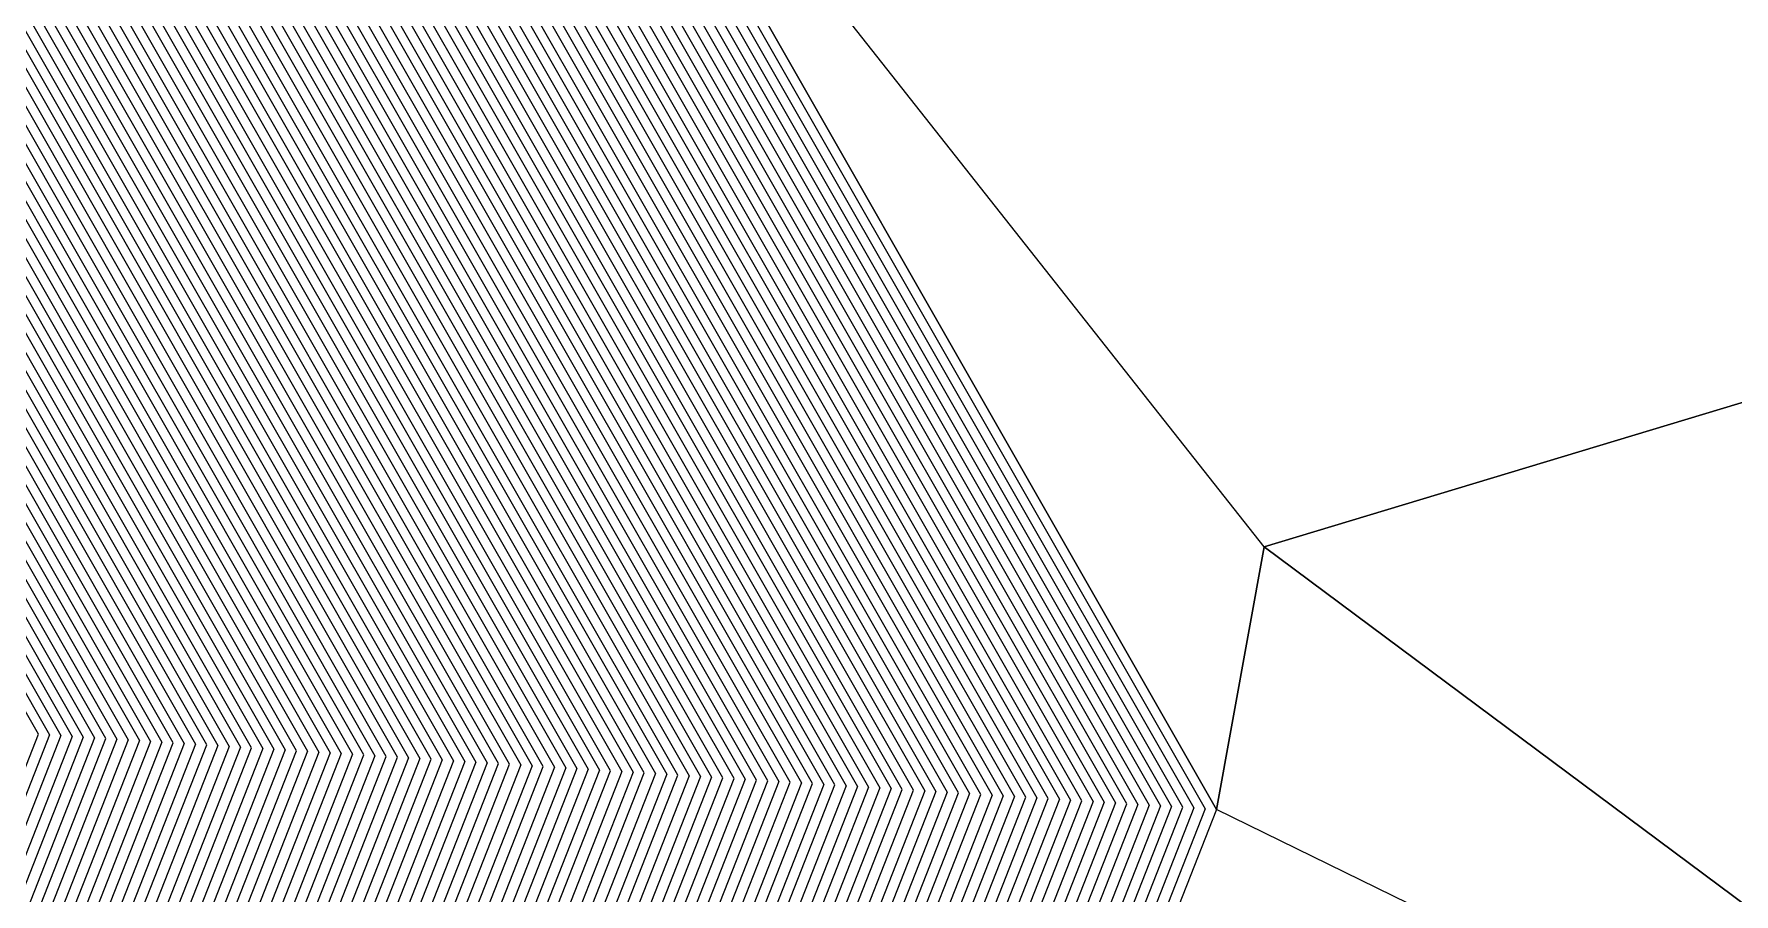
# Model space of a CAD drawing. Extents: x 7084 to 11035, y 13750 to 16729.
# Drawn here: x 8791.9 to 8955.5, y 14955.1 to 15037.9 of the extents above; entities that cross this region are included whole.
import ezdxf

# ---------------------------------------------------------------- set-up
doc = ezdxf.new("R2010")
doc.units = 0
doc.layers.add('Default', color=7, linetype='Continuous')

msp = doc.modelspace()

# ---------------------------------------------------------------- linework, layer by layer
at = {"layer": 'Default'}
for points in [[(9186.02, 14979.33), (9245.76, 14926.48), (9296.31, 14983.92), (9186.02, 14979.33), (9032.08, 15025.28), (8871.25, 15183.82), (8841.38, 15075.83), (8905.71, 14963.24), (8841.38, 15075.83), (9032.08, 15025.28), (9186.02, 14979.33), (9018.3, 14908.1), (8905.71, 14963.24), (8910.31, 14988.52), (8841.38, 15075.83), (9032.08, 15025.28), (8871.25, 15183.82), (9094.12, 15087.31), (9110.2, 15300.99)], [(9464.21, 15290.66), (9481.1, 15203.8), (9443.7, 15121.78), (9468.8, 15010.46), (9442.27, 14956.18), (9418.14, 14926.02), (9372.3, 14888.63), (9311.99, 14872.94), (9287.98, 14845.66), (9259.03, 14846.87), (9213.19, 14866.17), (9184.82, 14891.27), (9137.77, 14892.47), (9058.1, 14858.64), (9001.41, 14826.07), (8956.66, 14795.51), (8901.17, 14791.9), (8843.27, 14830.5), (8822.54, 14856.69), (8794.79, 14896.5), (8780.32, 14939.92), (8792.32, 14970.48), (8761.76, 15023.96)], [(8764.04, 15025.44), (8795.56, 14970.27), (8783.18, 14938.75), (8797.24, 14896.56), (8824.19, 14857.9), (8845.58, 14830.87), (8901.83, 14793.38), (8955.73, 14796.89), (9001.89, 14828.42), (9056.96, 14860.05), (9139.15, 14894.96), (9184.85, 14893.78), (9214.12, 14867.89), (9258.65, 14849.14), (9286.77, 14847.97), (9311.54, 14876.12), (9370.13, 14891.35), (9414.66, 14927.67), (9438.1, 14956.97), (9463.88, 15009.7), (9437.98, 15124.54), (9474.31, 15204.22), (9457.9, 15288.59)], [(8764.8, 15025.93), (8796.64, 14970.2), (8784.13, 14938.36), (8798.06, 14896.59), (8824.74, 14858.3), (8846.35, 14831), (8902.05, 14793.87), (8955.42, 14797.35), (9002.05, 14829.2), (9056.59, 14860.53), (9139.61, 14895.78), (9184.86, 14894.62), (9214.43, 14868.46), (9258.53, 14849.9), (9286.37, 14848.74), (9311.39, 14877.17), (9369.41, 14892.26), (9413.5, 14928.23), (9436.71, 14957.23), (9462.23, 15009.45), (9436.08, 15125.46), (9472.04, 15204.36), (9455.8, 15287.9)], [(8767.07, 15027.41), (8799.88, 14970), (8786.99, 14937.19), (8800.5, 14896.66), (8826.4, 14859.5), (8848.66, 14831.38), (8902.7, 14795.35), (8954.49, 14798.73), (9002.53, 14831.54), (9055.45, 14861.94), (9140.99, 14898.26), (9184.9, 14897.14), (9215.36, 14870.19), (9258.15, 14852.17), (9285.17, 14851.05), (9310.95, 14880.34), (9367.24, 14894.98), (9410.02, 14929.88), (9432.54, 14958.03), (9457.31, 15008.69), (9430.35, 15128.21), (9465.26, 15204.77), (9449.49, 15285.83)], [(8768.59, 15028.4), (8802.04, 14969.86), (8788.9, 14936.41), (8802.13, 14896.7), (8827.5, 14860.31), (8850.2, 14831.63), (8903.14, 14796.34), (8953.87, 14799.65), (9002.86, 14833.1), (9054.69, 14862.88), (9141.91, 14899.92), (9184.92, 14898.82), (9215.98, 14871.34), (9257.89, 14853.69), (9284.36, 14852.59), (9310.65, 14882.46), (9365.79, 14896.79), (9407.7, 14930.98), (9429.76, 14958.55), (9454.02, 15008.18), (9426.54, 15130.05), (9460.73, 15205.05), (9445.29, 15284.45)], [(8770.1, 15029.39), (8804.2, 14969.72), (8790.81, 14935.62), (8803.76, 14896.75), (8828.6, 14861.11), (8851.74, 14831.89), (8903.57, 14797.33), (8953.25, 14800.57), (9003.18, 14834.67), (9053.93, 14863.82), (9142.83, 14901.57), (9184.94, 14900.49), (9216.6, 14872.49), (9257.64, 14855.21), (9283.56, 14854.13), (9310.35, 14884.57), (9364.34, 14898.61), (9405.38, 14932.09), (9426.98, 14959.08), (9450.73, 15007.68), (9422.73, 15131.89), (9456.2, 15205.32), (9441.08, 15283.07)], [(9438.98, 15282.38), (9453.94, 15205.46), (9420.82, 15132.81), (9449.09, 15007.43), (9425.59, 14959.35), (9404.22, 14932.64), (9363.62, 14899.52), (9310.2, 14885.63), (9283.16, 14854.9), (9257.51, 14855.97), (9216.91, 14873.06), (9184.95, 14901.33), (9143.29, 14902.4), (9053.55, 14864.29), (9003.34, 14835.45), (8952.94, 14801.03), (8903.79, 14797.82), (8852.51, 14832.01), (8829.15, 14861.51), (8804.58, 14896.77), (8791.76, 14935.23), (8805.28, 14969.65), (8770.86, 15029.88)], [(8875.6, 14835.8), (8845.7, 14873.58), (8829.05, 14897.46), (8820.37, 14923.52), (8837.68, 14967.58), (8793.61, 15044.7), (8793.61, 15061.35), (8801.57, 15079.44), (8810.98, 15098.99), (8831.44, 15172.96), (8834.34, 15181.64), (8838.68, 15204.8), (8841.57, 15213.49), (8846.06, 15226.07), (8902.72, 15281.15)], [(8773.9, 15031.86), (8809.6, 14969.38), (8795.57, 14933.67), (8807.84, 14896.86), (8831.36, 14863.12), (8855.59, 14832.52), (8904.67, 14799.8), (8951.7, 14802.87), (9003.98, 14838.57), (9052.04, 14866.18), (9145.13, 14905.71), (9185, 14904.69), (9218.16, 14875.36), (9257.01, 14859), (9281.55, 14857.98), (9309.6, 14889.86), (9360.72, 14903.15), (9399.58, 14934.84), (9420.03, 14960.4), (9442.52, 15006.41), (9413.19, 15136.48), (9444.89, 15206.01), (9430.57, 15279.63)], [(8903.54, 15280.88), (8846.46, 15225.4), (8842.04, 15213.02), (8839.19, 15204.47), (8834.92, 15181.68), (8832.07, 15173.13), (8811.46, 15098.62), (8802.2, 15079.39), (8794.37, 15061.58), (8794.37, 15045.2), (8838.76, 14967.52), (8821.32, 14923.13), (8829.87, 14897.48)], [(8877.91, 14836.18), (8847.35, 14874.78), (8831.5, 14897.53), (8823.23, 14922.34), (8840.92, 14967.38), (8795.88, 15046.19), (8795.88, 15062.04), (8803.47, 15079.27), (8812.43, 15097.88), (8833.34, 15173.48), (8836.09, 15181.75), (8840.23, 15203.8), (8842.99, 15212.08), (8847.26, 15224.06), (8905.16, 15280.35)], [(8905.98, 15280.08), (8847.66, 15223.38), (8843.46, 15211.61), (8840.75, 15203.47), (8836.68, 15181.78), (8833.97, 15173.65), (8812.91, 15097.52), (8804.1, 15079.22), (8796.64, 15062.27), (8796.64, 15046.68), (8842, 14967.31), (8824.18, 14921.95)], [(8906.79, 15279.81), (8848.06, 15222.71), (8843.93, 15211.13), (8841.26, 15203.14), (8837.26, 15181.82), (8834.6, 15173.82), (8813.39, 15097.15), (8804.73, 15079.16), (8797.4, 15062.5), (8797.4, 15047.17), (8843.08, 14967.24), (8825.13, 14921.56), (8833.13, 14897.58), (8848.45, 14875.59), (8879.45, 14836.44), (8911.43, 14815.11), (8942.08, 14817.11)], [(8907.6, 15279.54), (8848.46, 15222.04), (8844.4, 15210.66), (8841.78, 15202.81), (8837.85, 15181.85), (8835.23, 15173.99), (8813.87, 15096.78), (8805.36, 15079.1), (8798.16, 15062.73), (8798.16, 15047.67), (8844.16, 14967.17), (8826.09, 14921.17), (8833.94, 14897.6), (8849.01, 14875.99), (8880.22, 14836.56), (8911.65, 14815.61), (8941.77, 14817.57), (9009.13, 14863.57), (9039.9, 14881.25), (9159.83, 14932.18), (9185.37, 14931.52)], [(8777.69, 15034.33), (8815, 14969.03), (8800.34, 14931.72), (8811.92, 14896.98), (8834.12, 14865.13), (8859.44, 14833.15), (8905.76, 14802.27), (8950.15, 14805.16), (9004.79, 14842.48), (9050.14, 14868.53), (9147.42, 14909.84), (9185.06, 14908.88), (9219.71, 14878.23), (9256.38, 14862.79), (9279.54, 14861.82), (9308.85, 14895.14), (9357.11, 14907.68), (9393.78, 14937.6), (9413.08, 14961.73), (9434.31, 15005.15), (9403.66, 15141.08), (9433.57, 15206.7), (9420.06, 15276.18)], [(8913.3, 15277.66), (8851.26, 15217.35), (8847.7, 15207.37), (8845.4, 15200.47), (8841.95, 15182.09), (8839.65, 15175.2), (8817.25, 15094.21), (8809.78, 15078.7), (8803.47, 15064.34), (8803.47, 15051.13), (8851.72, 14966.69), (8832.76, 14918.44), (8839.65, 14897.76), (8852.87, 14878.8), (8885.61, 14837.45)], [(8914.11, 15277.39), (8851.66, 15216.68), (8848.17, 15206.89), (8845.92, 15200.14), (8842.54, 15182.13), (8840.29, 15175.37), (8817.73, 15093.84), (8810.42, 15078.64), (8804.22, 15064.57), (8804.22, 15051.62), (8852.8, 14966.62), (8833.71, 14918.05), (8840.47, 14897.78), (8853.42, 14879.21), (8886.38, 14837.57), (8913.4, 14819.56), (8939.29, 14821.25), (9010.41, 14869.82), (9036.87, 14885.02), (9163.51, 14938.79), (9185.46, 14938.23), (9230.56, 14898.33)], [(8916.55, 15276.59), (8852.86, 15214.67), (8849.58, 15205.48), (8847.47, 15199.14), (8844.3, 15182.23), (8842.18, 15175.89), (8819.18, 15092.74), (8812.31, 15078.47), (8806.5, 15065.26), (8806.5, 15053.1), (8856.04, 14966.41), (8836.58, 14916.88), (8842.92, 14897.85), (8855.07, 14880.41), (8888.69, 14837.95), (8914.05, 14821.04), (8938.36, 14822.63), (9010.9, 14872.16), (9035.73, 14886.43), (9164.88, 14941.28), (9185.49, 14940.75), (9231.49, 14900.06)], [(9415.86, 15274.8), (9429.04, 15206.98), (9399.84, 15142.92), (9431.02, 15004.65), (9410.3, 14962.25), (9391.45, 14938.7), (9355.66, 14909.5), (9308.56, 14897.25), (9278.73, 14863.36), (9256.12, 14864.31), (9220.33, 14879.38), (9185.08, 14910.56), (9148.34, 14911.5), (9049.38, 14869.48), (9005.11, 14844.04), (8949.53, 14806.08), (8906.19, 14803.26), (8860.98, 14833.4), (8835.22, 14865.94), (8813.55, 14897.02), (8802.25, 14930.94), (8817.16, 14968.89), (8779.2, 15035.32)], [(8890.99, 14838.33), (8856.73, 14881.62), (8845.36, 14897.92), (8839.44, 14915.7), (8859.28, 14966.21), (8808.77, 15054.58), (8808.77, 15065.95), (8814.21, 15078.3), (8820.63, 15091.63), (8844.08, 15176.41), (8846.05, 15182.33), (8849.02, 15198.14), (8850.99, 15204.07), (8854.06, 15212.65), (8918.99, 15275.78)], [(8919.8, 15275.51), (8854.46, 15211.98), (8851.46, 15203.6), (8849.53, 15197.81), (8846.64, 15182.37), (8844.71, 15176.58), (8821.11, 15091.27), (8814.84, 15078.24), (8809.53, 15066.18), (8809.53, 15055.08), (8860.36, 14966.14), (8840.39, 14915.31), (8846.18, 14897.94), (8857.28, 14882.02), (8891.76, 14838.46), (8914.92, 14823.02), (8937.12, 14824.46)], [(8894.84, 14838.96), (8859.48, 14883.63), (8849.44, 14898.03), (8844.2, 14913.75), (8864.68, 14965.86), (8812.56, 15057.05), (8812.56, 15067.1), (8817.37, 15078.01), (8823.04, 15089.8), (8847.24, 15177.27), (8848.98, 15182.51), (8851.6, 15196.48), (8853.35, 15201.71), (8856.06, 15209.3), (8923.06, 15274.44)], [(8779.96, 15035.81), (8818.24, 14968.83), (8803.2, 14930.55), (8814.37, 14897.05), (8835.77, 14866.34), (8861.75, 14833.53), (8906.41, 14803.75), (8949.22, 14806.54), (9005.27, 14844.82), (9049, 14869.95), (9148.8, 14912.33), (9185.09, 14911.4), (9220.64, 14879.95), (9256, 14865.06), (9278.33, 14864.13), (9308.41, 14898.31), (9354.93, 14910.41), (9390.29, 14939.25), (9408.91, 14962.52), (9429.38, 15004.39), (9397.93, 15143.84), (9426.78, 15207.11), (9413.75, 15274.11)], [(8819.32, 14968.76), (8804.16, 14930.16), (8815.18, 14897.07), (8836.32, 14866.74), (8862.52, 14833.65), (8906.63, 14804.25), (8948.91, 14807), (9005.43, 14845.6), (9048.62, 14870.42), (9149.26, 14913.15), (9185.1, 14912.23), (9220.95, 14880.53), (9255.87, 14865.82), (9277.93, 14864.9), (9308.26, 14899.37), (9354.21, 14911.32), (9389.13, 14939.81), (9407.52, 14962.78), (9427.73, 15004.14), (9396.03, 15144.76), (9424.52, 15207.25), (9411.65, 15273.42)], [(8925.5, 15273.63), (8857.26, 15207.29), (8854.76, 15200.3), (8853.15, 15195.48), (8850.74, 15182.61), (8849.13, 15177.78), (8824.49, 15088.69), (8819.26, 15077.84), (8814.84, 15067.78), (8814.84, 15058.54), (8867.91, 14965.65), (8847.06, 14912.58), (8851.89, 14898.1), (8861.14, 14884.83), (8897.15, 14839.34), (8916.45, 14826.47), (8934.95, 14827.68), (9012.67, 14880.76), (9031.56, 14891.61), (9169.94, 14950.38), (9185.62, 14949.97), (9234.91, 14906.38), (9250.18, 14899.94), (9259.83, 14899.54)], [(8927.12, 15273.1), (8858.06, 15205.95), (8855.7, 15199.36), (8854.19, 15194.81), (8851.91, 15182.68), (8850.4, 15178.13), (8825.45, 15087.96), (8820.53, 15077.72), (8816.36, 15068.24), (8816.36, 15059.52), (8870.07, 14965.52), (8848.97, 14911.8), (8853.52, 14898.15), (8862.24, 14885.64), (8898.69, 14839.59), (8916.89, 14827.46), (8934.33, 14828.6), (9012.99, 14882.32), (9030.81, 14892.55), (9170.86, 14952.03), (9185.64, 14951.65), (9235.53, 14907.52), (9249.93, 14901.46), (9259.03, 14901.08)], [(8781.48, 15036.8), (8820.4, 14968.69), (8805.11, 14929.77), (8816, 14897.09), (8836.87, 14867.14), (8863.29, 14833.78), (8906.85, 14804.74), (8948.6, 14807.46), (9005.59, 14846.38), (9048.25, 14870.89), (9149.72, 14913.98), (9185.12, 14913.07), (9221.26, 14881.1), (9255.74, 14866.58), (9277.53, 14865.67), (9308.11, 14900.42), (9353.49, 14912.22), (9387.97, 14940.36), (9406.13, 14963.05), (9426.09, 15003.89), (9394.12, 15145.67), (9422.25, 15207.39), (9409.55, 15272.73)], [(8928.75, 15272.56), (8858.86, 15204.61), (8856.65, 15198.42), (8855.22, 15194.14), (8853.08, 15182.75), (8851.66, 15178.47), (8826.42, 15087.22), (8821.79, 15077.61), (8817.87, 15068.7), (8817.87, 15060.51), (8872.23, 14965.38), (8850.88, 14911.02), (8855.15, 14898.2), (8863.34, 14886.44), (8900.23, 14839.85), (8917.33, 14828.45), (8933.71, 14829.52)], [(8930.38, 15272.02), (8859.66, 15203.26), (8857.59, 15197.47), (8856.25, 15193.48), (8854.26, 15182.82), (8852.92, 15178.82), (8827.38, 15086.49), (8823.05, 15077.49), (8819.39, 15069.16), (8819.39, 15061.5), (8874.39, 14965.24), (8852.79, 14910.24), (8856.78, 14898.24), (8864.45, 14887.25), (8901.77, 14840.1), (8917.76, 14829.44)], [(9403.24, 15270.67), (9415.47, 15207.8), (9388.4, 15148.43), (9421.16, 15003.13), (9401.96, 14963.84), (9384.49, 14942.01), (9351.32, 14914.95), (9307.66, 14903.6), (9276.32, 14867.98), (9255.37, 14868.85), (9222.19, 14882.82), (9185.15, 14915.59), (9151.1, 14916.46), (9047.11, 14872.3), (9006.07, 14848.73), (8947.67, 14808.84), (8907.5, 14806.22), (8865.59, 14834.16), (8838.53, 14868.35), (8818.45, 14897.16), (8807.97, 14928.59), (8823.64, 14968.48), (8783.75, 15038.28)], [(8934.44, 15270.68), (8861.65, 15199.91), (8859.94, 15195.12), (8858.84, 15191.81), (8857.19, 15182.99), (8856.08, 15179.68), (8829.8, 15084.65), (8826.21, 15077.2), (8823.18, 15070.31), (8823.18, 15063.97), (8879.79, 14964.9), (8857.55, 14908.28), (8860.86, 14898.36), (8867.2, 14889.26), (8905.62, 14840.73)], [(9175.45, 14960.3), (9027.01, 14897.27), (9014.6, 14890.13), (8931.23, 14833.2), (8919.07, 14832.4), (8906.39, 14840.86), (8867.75, 14889.66), (8861.68, 14898.38), (8858.51, 14907.89), (8880.87, 14964.83), (8823.94, 15064.46), (8823.94, 15070.54), (8826.84, 15077.15), (8830.28, 15084.28), (8856.71, 15179.85), (8857.77, 15183.02), (8859.36, 15191.48), (8860.41, 15194.65), (8862.05, 15199.24), (8935.26, 15270.41)], [(8936.07, 15270.14), (8862.45, 15198.57), (8860.88, 15194.18), (8859.87, 15191.14), (8858.36, 15183.06), (8857.35, 15180.02), (8830.76, 15083.91), (8827.48, 15077.09), (8824.7, 15070.77), (8824.7, 15064.96), (8881.95, 14964.76), (8859.46, 14907.5), (8862.49, 14898.4), (8868.31, 14890.06), (8907.16, 14840.98), (8919.29, 14832.9), (8930.92, 14833.65), (9014.76, 14890.91), (9026.64, 14897.74), (9175.91, 14961.13), (9185.77, 14960.88)], [(9185.78, 14961.71), (9176.37, 14961.96), (9026.26, 14898.21), (9014.92, 14891.69), (8930.61, 14834.11), (8919.51, 14833.39), (8907.93, 14841.11), (8868.86, 14890.46), (8863.31, 14898.43), (8860.41, 14907.11), (8883.03, 14964.69), (8825.45, 15065.45), (8825.45, 15071), (8828.11, 15077.03), (8831.24, 15083.55), (8857.98, 15180.2), (8858.94, 15183.09), (8860.39, 15190.81), (8861.36, 15193.71), (8862.85, 15197.9), (8936.88, 15269.87)], [(9396.93, 15268.6), (9408.68, 15208.22), (9382.68, 15151.19), (9416.23, 15002.37), (9397.78, 14964.63), (9381.01, 14943.67), (9349.14, 14917.67), (9307.21, 14906.77), (9275.11, 14870.29), (9254.99, 14871.13), (9223.12, 14884.55), (9185.18, 14918.1), (9152.48, 14918.94), (9045.97, 14873.71), (9006.55, 14851.07), (8946.74, 14810.22), (8908.16, 14807.7), (8867.9, 14834.54), (8840.18, 14869.56), (8820.89, 14897.23), (8810.83, 14927.42), (8826.88, 14968.27), (8786.03, 15039.76)], [(9390.63, 15266.53), (9401.89, 15208.63), (9376.96, 15153.95), (9411.31, 15001.61), (9393.61, 14965.42), (9377.53, 14945.32), (9346.97, 14920.39), (9306.76, 14909.94), (9273.91, 14872.6), (9254.61, 14873.4), (9224.05, 14886.27), (9185.22, 14920.62), (9153.86, 14921.42), (9044.83, 14875.13), (9007.04, 14853.41), (8945.8, 14811.6), (8908.81, 14809.19), (8870.21, 14834.92), (8841.84, 14870.76), (8823.34, 14897.3), (8813.69, 14926.25), (8830.12, 14968.07), (8788.3, 15041.25)], [(9180.51, 14969.4), (9022.84, 14902.45), (9016.37, 14898.72), (8927.81, 14838.25), (8921.47, 14837.84), (8914.86, 14842.25), (8873.82, 14894.08), (8870.65, 14898.63), (8868.99, 14903.6), (8892.75, 14964.07), (8832.28, 15069.9), (8832.28, 15073.07), (8833.8, 15076.52), (8835.59, 15080.24), (8863.66, 15181.75), (8864.22, 15183.4), (8865.04, 15187.81), (8865.59, 15189.47), (8866.45, 15191.86), (8944.2, 15267.46)], [(8946.64, 15266.65), (8867.65, 15189.85), (8867.01, 15188.05), (8866.59, 15186.81), (8865.97, 15183.5), (8865.56, 15182.26), (8837.03, 15079.13), (8835.69, 15076.34), (8834.55, 15073.76), (8834.55, 15071.38), (8895.99, 14963.86), (8871.86, 14902.42)], [(8917.93, 14842.75), (8876.03, 14895.69), (8873.91, 14898.72), (8872.81, 14902.03), (8897.07, 14963.79), (8835.31, 15071.87), (8835.31, 15073.99), (8836.32, 15076.29), (8837.52, 15078.77), (8866.19, 15182.44), (8866.56, 15183.54), (8867.11, 15186.48), (8867.48, 15187.58), (8868.05, 15189.18), (8947.46, 15266.38)], [(8789.82, 15042.23), (8832.28, 14967.93), (8815.6, 14925.47), (8824.97, 14897.35), (8842.94, 14871.57), (8871.75, 14835.17), (8909.25, 14810.17), (8945.18, 14812.52), (9007.36, 14854.98), (9044.07, 14876.07), (9154.78, 14923.08), (9185.24, 14922.3), (9224.67, 14887.42), (9254.35, 14874.92), (9273.1, 14874.14), (9306.47, 14912.05), (9345.53, 14922.21), (9375.21, 14946.42), (9390.83, 14965.95), (9408.02, 15001.11), (9373.14, 15155.78), (9397.36, 15208.91), (9386.42, 15265.15)], [(8948.27, 15266.11), (8868.45, 15188.51), (8867.95, 15187.11), (8867.63, 15186.15), (8867.15, 15183.57), (8866.82, 15182.61), (8838, 15078.4), (8836.95, 15076.23), (8836.07, 15074.22), (8836.07, 15072.37), (8898.15, 14963.72), (8873.76, 14901.64), (8874.73, 14898.75), (8876.58, 14896.09), (8918.7, 14842.88), (8922.56, 14840.31), (8926.26, 14840.55), (9017.17, 14902.63), (9020.95, 14904.8), (9182.81, 14973.54), (9185.94, 14973.45), (9243.59, 14922.46), (9246.65, 14921.17), (9248.58, 14921.09)], [(8949.9, 15265.58), (8869.25, 15187.17), (8868.89, 15186.17), (8868.66, 15185.48), (8868.32, 15183.64), (8868.09, 15182.95), (8838.96, 15077.66), (8838.22, 15076.11), (8837.59, 15074.68), (8837.59, 15073.36), (8900.31, 14963.59), (8875.67, 14900.86), (8876.36, 14898.79), (8877.68, 14896.9), (8920.24, 14843.13), (8923, 14841.29), (8925.64, 14841.47), (9017.49, 14904.19)], [(8950.71, 15265.31), (8869.65, 15186.5), (8869.36, 15185.7), (8869.18, 15185.15), (8868.9, 15183.68), (8868.72, 15183.13), (8839.45, 15077.3), (8838.85, 15076.06), (8838.34, 15074.91), (8838.34, 15073.85), (8901.39, 14963.52), (8876.62, 14900.47)], [(8791.33, 15043.22), (8834.44, 14967.79), (8817.5, 14924.69), (8826.6, 14897.39), (8844.04, 14872.37), (8873.29, 14835.42), (8909.69, 14811.16), (8944.56, 14813.44), (9007.68, 14856.54), (9043.32, 14877.01), (9155.69, 14924.73), (9185.26, 14923.98), (9225.29, 14888.57), (9254.1, 14876.44), (9272.3, 14875.68), (9306.17, 14914.16), (9344.08, 14924.02), (9372.89, 14947.53), (9388.05, 14966.48), (9404.74, 15000.6), (9369.33, 15157.62), (9392.83, 15209.18), (9382.22, 15263.77)], [(8953.15, 15264.5), (8870.85, 15184.49), (8870.78, 15184.29), (8870.73, 15184.15), (8870.66, 15183.78), (8870.61, 15183.64), (8840.89, 15076.19), (8840.75, 15075.88), (8840.62, 15075.6), (8840.62, 15075.33), (8904.63, 14963.31), (8879.48, 14899.3), (8879.62, 14898.88), (8879.89, 14898.51), (8923.32, 14843.64), (8923.87, 14843.27)], [(8953.96, 15264.23), (8871.25, 15183.82), (9094.12, 15087.31), (9032.08, 15025.28), (8910.31, 14988.52), (9018.3, 14908.1), (8905.71, 14963.24), (8880.44, 14898.91), (9018.3, 14908.1), (9032.08, 15025.28), (9094.12, 15087.31), (8953.96, 15264.23)], [(9356.99, 15255.5), (9365.68, 15210.84), (9346.44, 15168.65), (9385.02, 14997.57), (9371.37, 14969.65), (9358.97, 14954.14), (9335.39, 14934.91), (9304.37, 14926.85), (9267.47, 14884.92), (9252.59, 14885.54), (9229.01, 14895.46), (9185.4, 14934.04), (9161.21, 14934.66), (9038.77, 14882.66), (9009.61, 14865.91), (8940.84, 14818.95), (8912.31, 14817.09), (8882.53, 14836.94), (8850.66, 14877.2), (8836.39, 14897.67), (8828.95, 14920), (8847.4, 14966.96), (8800.43, 15049.15)], [(9329.66, 15246.54), (9336.25, 15212.63), (9321.65, 15180.6), (9363.66, 14994.28), (9353.3, 14973.09), (9343.88, 14961.31), (9325.98, 14946.71), (9302.43, 14940.59), (9262.25, 14894.92), (9250.94, 14895.39), (9233.04, 14902.93), (9185.55, 14944.94), (9167.18, 14945.41), (9033.84, 14888.79), (9011.7, 14876.07), (8936.81, 14824.92), (8915.14, 14823.51), (8892.53, 14838.58), (8857.83, 14882.42), (8846.99, 14897.97), (8841.34, 14914.92), (8861.44, 14966.07), (8810.29, 15055.57)], [(8834.87, 15244.85), (8828.38, 15226.68), (8824.2, 15214.13), (8817.93, 15180.68), (8813.75, 15168.13), (8797.47, 15109.28), (8783.88, 15081.05), (8772.38, 15054.92), (8772.38, 15030.87), (8807.44, 14969.51), (8793.67, 14934.45), (8806.21, 14896.82), (8830.26, 14862.32), (8854.05, 14832.26), (8904.23, 14798.81), (8952.32, 14801.95), (9003.66, 14837.01), (9052.79, 14865.24), (9144.21, 14904.05), (9184.98, 14903.01), (9217.54, 14874.21), (9257.26, 14857.48), (9282.35, 14856.44)], [(8854.82, 14832.39), (8830.81, 14862.72), (8807.03, 14896.84), (8794.62, 14934.06), (8808.52, 14969.45), (8773.14, 15031.37), (8773.14, 15055.15), (8784.51, 15081), (8797.95, 15108.91), (8814.38, 15168.31), (8818.52, 15180.71), (8824.72, 15213.8), (8828.86, 15226.21), (8835.27, 15244.18)], [(8836.07, 15242.83), (8829.8, 15225.26), (8825.75, 15213.13), (8819.69, 15180.78), (8815.64, 15168.65), (8798.92, 15108.18), (8785.77, 15080.88), (8774.65, 15055.61), (8774.65, 15032.35), (8810.68, 14969.31), (8796.53, 14933.28), (8808.66, 14896.89), (8831.91, 14863.52), (8856.36, 14832.64), (8904.88, 14800.29), (8951.39, 14803.33)], [(8836.47, 15242.16), (8830.27, 15224.79), (8826.27, 15212.8), (8820.27, 15180.82), (8816.28, 15168.82), (8799.4, 15107.81), (8786.41, 15080.82), (8775.41, 15055.84), (8775.41, 15032.85), (8811.76, 14969.24), (8797.48, 14932.89), (8809.47, 14896.91), (8832.46, 14863.93), (8857.13, 14832.77), (8905.1, 14800.79), (8951.08, 14803.79)], [(9185.04, 14907.2), (9146.5, 14908.19), (9050.9, 14867.59), (9004.46, 14840.92), (8950.77, 14804.25), (8905.32, 14801.28), (8857.9, 14832.9), (8833.01, 14864.33), (8810.29, 14896.93), (8798.43, 14932.5), (8812.84, 14969.17), (8776.17, 15033.34), (8776.17, 15056.07), (8787.04, 15080.77), (8799.88, 15107.44), (8816.91, 15169), (8820.86, 15180.85), (8826.79, 15212.47), (8830.74, 15224.32), (8836.87, 15241.49)], [(8837.27, 15240.82), (8831.21, 15223.85), (8827.3, 15212.13), (8821.45, 15180.89), (8817.54, 15169.17), (8800.36, 15107.07), (8787.67, 15080.71), (8776.93, 15056.3), (8776.93, 15033.84), (8813.92, 14969.1), (8799.39, 14932.11), (8811.11, 14896.95), (8833.57, 14864.73), (8858.67, 14833.02), (8905.54, 14801.78), (8950.46, 14804.7), (9004.62, 14841.7)], [(8839.27, 15237.47), (8833.57, 15221.5), (8829.89, 15210.47), (8824.37, 15181.06), (8820.7, 15170.03), (8802.78, 15105.24), (8790.83, 15080.42), (8780.72, 15057.44), (8780.72, 15036.31), (8819.32, 14968.76)], [(9300.23, 15236.89), (9304.57, 15214.56), (9294.95, 15193.47), (9340.67, 14990.74), (9333.84, 14976.79), (9327.64, 14969.03), (9315.85, 14959.42), (9300.34, 14955.38), (9256.62, 14905.7), (9249.17, 14906.01), (9237.39, 14910.97), (9185.71, 14956.68), (9173.62, 14956.99), (9028.53, 14895.38), (9013.95, 14887.01), (8932.47, 14831.36), (8918.2, 14830.43), (8903.31, 14840.35), (8865.55, 14888.05), (8858.41, 14898.29), (8854.69, 14909.45), (8876.55, 14965.1), (8820.91, 15062.49)], [(8840.07, 15236.13), (8834.51, 15220.55), (8830.92, 15209.8), (8825.55, 15181.13), (8821.96, 15170.37), (8803.74, 15104.5), (8792.09, 15080.31), (8782.24, 15057.9), (8782.24, 15037.29), (8821.48, 14968.62), (8806.06, 14929.37), (8816.82, 14897.12), (8837.43, 14867.55), (8864.05, 14833.91), (8907.07, 14805.23), (8948.29, 14807.92)], [(8840.47, 15235.46), (8834.98, 15220.08), (8831.44, 15209.47), (8826.13, 15181.16), (8822.59, 15170.55), (8804.22, 15104.13), (8792.72, 15080.25), (8782.99, 15058.13), (8782.99, 15037.79), (8822.56, 14968.55), (8807.02, 14928.98), (8817.63, 14897.14), (8837.98, 14867.95), (8864.82, 14834.03), (8907.28, 14805.73), (8947.98, 14808.38), (9005.91, 14847.95), (9047.49, 14871.83), (9150.64, 14915.63), (9185.14, 14914.75), (9221.88, 14882.25), (9255.49, 14868.1), (9276.72, 14867.21), (9307.81, 14902.54)], [(8841.27, 15234.12), (8835.92, 15219.14), (8832.47, 15208.8), (8827.3, 15181.23), (8823.86, 15170.89), (8805.19, 15103.4), (8793.99, 15080.13), (8784.51, 15058.59), (8784.51, 15038.78), (8824.72, 14968.41), (8808.92, 14928.2), (8819.26, 14897.18), (8839.08, 14868.75), (8866.36, 14834.29), (8907.72, 14806.72), (8947.36, 14809.3), (9006.23, 14849.51), (9046.73, 14872.77), (9151.56, 14917.29), (9185.16, 14916.43), (9222.5, 14883.4), (9255.24, 14869.61)], [(8822.26, 15232.8), (8817.48, 15218.46), (8810.31, 15180.23), (8805.53, 15165.89), (8791.2, 15114.06), (8775.66, 15081.8), (8762.52, 15051.93), (8762.52, 15024.45), (8793.4, 14970.41), (8781.27, 14939.53)], [(8822.73, 15232.33), (8818, 15218.13), (8810.9, 15180.27), (8806.17, 15166.07), (8791.68, 15113.69), (8776.3, 15081.74), (8763.28, 15052.16), (8763.28, 15024.94), (8794.48, 14970.34), (8782.22, 14939.14), (8796.42, 14896.54), (8823.64, 14857.49), (8844.81, 14830.75), (8901.61, 14792.88), (8956.04, 14796.43), (9001.73, 14827.64)], [(9185.17, 14917.27), (9152.02, 14918.12), (9046.35, 14873.24), (9006.39, 14850.29), (8947.05, 14809.76), (8907.94, 14807.21), (8867.13, 14834.41), (8839.63, 14869.15), (8820.08, 14897.21), (8809.88, 14927.81), (8825.8, 14968.34), (8785.27, 15039.27), (8785.27, 15058.82), (8794.62, 15080.08), (8805.67, 15103.03), (8824.49, 15171.06), (8827.89, 15181.26), (8832.99, 15208.47), (8836.39, 15218.67), (8841.67, 15233.44)], [(8842.47, 15232.1), (8837.33, 15217.73), (8834.02, 15207.8), (8829.06, 15181.33), (8825.75, 15171.41), (8806.64, 15102.29), (8795.88, 15079.96), (8786.79, 15059.28), (8786.79, 15040.26), (8827.96, 14968.2), (8811.78, 14927.03), (8821.71, 14897.25)], [(8842.87, 15231.43), (8837.8, 15217.26), (8834.54, 15207.47), (8829.65, 15181.37), (8826.39, 15171.58), (8807.12, 15101.93), (8796.52, 15079.9), (8787.54, 15059.51), (8787.54, 15040.75), (8829.04, 14968.14), (8812.74, 14926.64), (8822.53, 14897.28), (8841.29, 14870.36), (8869.44, 14834.79), (8908.59, 14808.69), (8946.12, 14811.14), (9006.88, 14852.63), (9045.21, 14874.66), (9153.4, 14920.6), (9185.21, 14919.78), (9223.74, 14885.7), (9254.73, 14872.65), (9274.31, 14871.83), (9306.91, 14908.88)], [(8843.67, 15230.09), (8838.75, 15216.32), (8835.58, 15206.8), (8830.82, 15181.44), (8827.65, 15171.92), (8808.08, 15101.19), (8797.78, 15079.79), (8789.06, 15059.97), (8789.06, 15041.74), (8831.2, 14968), (8814.64, 14925.86), (8824.16, 14897.32), (8842.39, 14871.16), (8870.98, 14835.05), (8909.03, 14809.68), (8945.49, 14812.06)], [(8844.47, 15228.75), (8839.69, 15215.37), (8836.61, 15206.14), (8831.99, 15181.51), (8828.91, 15172.27), (8809.05, 15100.46), (8799.04, 15079.67), (8790.58, 15060.43), (8790.58, 15042.73), (8833.36, 14967.86), (8816.55, 14925.08), (8825.79, 14897.37), (8843.49, 14871.97), (8872.52, 14835.3), (8909.47, 14810.67), (8944.87, 14812.98), (9007.52, 14855.76)], [(8826.5, 15228.56), (8822.13, 15215.47), (8815.59, 15180.54), (8811.22, 15167.44), (8795.54, 15110.75), (8781.35, 15081.28), (8769.35, 15054), (8769.35, 15028.9), (8803.12, 14969.79), (8789.85, 14936.01), (8802.95, 14896.73), (8828.05, 14860.71), (8850.97, 14831.76), (8903.36, 14796.84), (8953.56, 14800.11), (9003.02, 14833.88)], [(8910.31, 14988.52), (9032.08, 15025.28), (9149.26, 15068.93), (9094.12, 15087.31), (9243.46, 15218.28), (9149.26, 15068.93), (9243.46, 15218.28), (9296.31, 14983.92)], [(9249.19, 15215.52), (9301.24, 14984.68), (9300.48, 14983.13), (9299.79, 14982.27), (9298.48, 14981.2), (9296.76, 14980.75), (9246.97, 14924.17), (9246.14, 14924.2), (9244.83, 14924.76), (9185.99, 14976.81), (9184.64, 14976.84), (9019.43, 14906.69), (9017.81, 14905.75), (8925.02, 14842.39), (8923.44, 14842.28), (8921.78, 14843.39), (8878.78, 14897.7), (8877.99, 14898.84), (8877.58, 14900.08), (8902.47, 14963.45), (8839.1, 15074.34)], [(8839.86, 15074.84), (8903.55, 14963.38), (8878.53, 14899.69), (8878.81, 14898.86), (8879.33, 14898.1), (8922.55, 14843.51), (8923.66, 14842.78), (8924.71, 14842.85), (9017.97, 14906.54), (9019.05, 14907.16), (9185.1, 14977.67), (9186, 14977.65), (9245.14, 14925.33), (9246.01, 14924.96), (9246.57, 14924.94), (9296.61, 14981.81), (9297.76, 14982.11), (9298.63, 14982.82), (9299.09, 14983.39), (9299.6, 14984.43), (9247.28, 15216.44)], [(8836.83, 15072.86), (8899.23, 14963.66), (8874.72, 14901.25), (8875.54, 14898.77), (8877.13, 14896.5), (8919.47, 14843.01), (8922.78, 14840.8), (8925.95, 14841.01), (9017.33, 14903.41), (9020.57, 14905.27), (9183.27, 14974.36), (9185.95, 14974.29), (9243.9, 14923.03), (9246.52, 14921.93), (9248.17, 14921.86), (9297.21, 14977.58), (9300.65, 14978.48), (9303.27, 14980.61), (9304.65, 14982.34), (9306.17, 14985.44), (9254.91, 15212.77)], [(8833.8, 15070.89), (8894.91, 14963.93), (8870.9, 14902.81), (8872.28, 14898.68), (8874.92, 14894.89), (8916.4, 14842.5), (8921.91, 14838.82), (8927.19, 14839.17), (9016.69, 14900.29), (9022.09, 14903.39), (9181.43, 14971.05), (9185.91, 14970.94), (9242.66, 14920.74), (9247.03, 14918.9), (9249.78, 14918.78), (9297.8, 14973.35), (9303.55, 14974.84), (9307.91, 14978.41), (9310.21, 14981.28), (9312.74, 14986.45), (9262.53, 15209.09)], [(8767.83, 15027.91), (8800.96, 14969.93), (8787.95, 14936.8), (8801.32, 14896.68), (8826.95, 14859.91), (8849.43, 14831.51), (8902.92, 14795.85), (8954.18, 14799.19), (9002.69, 14832.32), (9055.07, 14862.41), (9141.45, 14899.09), (9184.91, 14897.98), (9215.67, 14870.76), (9258.02, 14852.93), (9284.76, 14851.82), (9310.8, 14881.4), (9366.51, 14895.89), (9408.86, 14930.43), (9431.15, 14958.29), (9455.66, 15008.44), (9428.45, 15129.13), (9462.99, 15204.91)], [(9325.26, 14947.62), (9302.28, 14941.64), (9261.85, 14895.69), (9250.82, 14896.15), (9233.35, 14903.5), (9185.56, 14945.78), (9167.64, 14946.24), (9033.46, 14889.26), (9011.86, 14876.85), (8936.5, 14825.38), (8915.36, 14824), (8893.3, 14838.71), (8858.38, 14882.82), (8847.81, 14897.99), (8842.3, 14914.53), (8862.52, 14966), (8811.05, 15056.07), (8811.05, 15066.64), (8816.1, 15078.12), (8822.08, 15090.53), (8845.97, 15176.92), (8847.81, 15182.44), (8850.57, 15197.14), (8852.41, 15202.66)], [(8842.81, 15202.14), (8839.02, 15181.92), (8836.49, 15174.34), (8814.84, 15096.05), (8806.63, 15078.99), (8799.68, 15063.19), (8799.68, 15048.66), (8846.32, 14967.03), (8827.99, 14920.39), (8835.58, 14897.64), (8850.11, 14876.79), (8881.76, 14836.81), (8912.09, 14816.6), (8941.15, 14818.49), (9009.45, 14865.13), (9039.15, 14882.19), (9160.75, 14933.83), (9185.39, 14933.2), (9228.7, 14894.89), (9252.71, 14884.78), (9267.88, 14884.15), (9304.52, 14925.79), (9336.12, 14934)], [(8847.98, 15198.81), (8844.88, 15182.26), (8842.81, 15176.06), (8819.66, 15092.37), (8812.94, 15078.41), (8807.26, 15065.49), (8807.26, 15053.6), (8857.12, 14966.34), (8837.53, 14916.48), (8843.73, 14897.87), (8855.62, 14880.81), (8889.46, 14838.08), (8914.27, 14821.53), (8938.05, 14823.09), (9011.06, 14872.94), (9035.36, 14886.9), (9165.34, 14942.1), (9185.51, 14941.59), (9231.8, 14900.63), (9251.45, 14892.36), (9263.86, 14891.84), (9303.03, 14936.36), (9328.88, 14943.08)], [(8854.7, 15194.48), (8852.5, 15182.71), (8851.03, 15178.3), (8825.94, 15087.59), (8821.16, 15077.66), (8817.11, 15068.47), (8817.11, 15060.02), (8871.15, 14965.45), (8849.92, 14911.41), (8854.34, 14898.17), (8862.79, 14886.04), (8899.46, 14839.72), (8917.11, 14827.96), (8934.02, 14829.06), (9013.15, 14883.1), (9030.43, 14893.03), (9171.32, 14952.86), (9185.66, 14952.49), (9235.84, 14908.1), (9249.81, 14902.22), (9258.63, 14901.85), (9301.09, 14950.1), (9319.47, 14954.88)], [(8861.87, 15183.26), (8861.14, 15181.06), (8833.66, 15081.71), (8831.27, 15076.75), (8829.25, 15072.15), (8829.25, 15067.92), (8888.43, 14964.34), (8865.18, 14905.16), (8867.39, 14898.54), (8871.61, 14892.47), (8911.78, 14841.74), (8920.6, 14835.86), (8929.06, 14836.41), (9015.72, 14895.6), (9024.36, 14900.56), (9178.67, 14966.09), (9185.84, 14965.91), (9240.8, 14917.29), (9247.78, 14914.35), (9252.19, 14914.16), (9298.7, 14967.01), (9307.89, 14969.4), (9314.87, 14975.1)], [(8855.45, 15179.51), (8829.31, 15085.02), (8825.58, 15077.26), (8822.42, 15070.08), (8822.42, 15063.48), (8878.71, 14964.97), (8856.6, 14908.67), (8860.05, 14898.33), (8866.65, 14888.86), (8904.85, 14840.61), (8918.64, 14831.41), (8931.85, 14832.28), (9014.27, 14888.57), (9027.77, 14896.32), (9174.53, 14958.65), (9185.74, 14958.36), (9238.01, 14912.12), (9248.92, 14907.52), (9255.81, 14907.24), (9300.04, 14957.5), (9314.4, 14961.23)], [(8778.44, 15034.82), (8816.08, 14968.96), (8801.29, 14931.33), (8812.74, 14897), (8834.67, 14865.53), (8860.21, 14833.28), (8905.98, 14802.76), (8949.84, 14805.62), (9004.95, 14843.26), (9049.76, 14869), (9147.88, 14910.67), (9185.07, 14909.72), (9220.02, 14878.8), (9256.25, 14863.55), (9279.13, 14862.59), (9308.71, 14896.2), (9356.38, 14908.59), (9392.62, 14938.15), (9411.69, 14961.99), (9432.66, 15004.9), (9401.75, 15142)], [(9322.36, 14951.25), (9301.69, 14945.87), (9260.24, 14898.77), (9250.31, 14899.18), (9234.6, 14905.8), (9185.61, 14949.13), (9169.48, 14949.55), (9031.94, 14891.14), (9012.51, 14879.98), (8935.26, 14827.22), (8916.23, 14825.98), (8896.38, 14839.22), (8860.59, 14884.43), (8851.07, 14898.08), (8846.11, 14912.97), (8866.84, 14965.72), (8814.08, 15058.04), (8814.08, 15067.55), (8818.63, 15077.89)], [(8924.09, 14843.76), (9018.3, 14908.1), (8910.31, 14988.52), (8841.38, 15075.83)], [(8833.04, 15070.39), (8893.83, 14964), (8869.95, 14903.2), (8871.46, 14898.66), (8874.37, 14894.48), (8915.63, 14842.37), (8921.69, 14838.33), (8927.5, 14838.71), (9016.53, 14899.51), (9022.47, 14902.92), (9180.97, 14970.23), (9185.9, 14970.1), (9242.35, 14920.16), (9247.15, 14918.14), (9250.18, 14918.01), (9297.95, 14972.29), (9304.27, 14973.94), (9309.07, 14977.85), (9311.6, 14981.01)], [(9313.71, 14975.65), (9307.17, 14970.31), (9298.55, 14968.07), (9251.79, 14914.93), (9247.66, 14915.11), (9241.11, 14917.86), (9185.85, 14966.75), (9179.13, 14966.92), (9023.98, 14901.03), (9015.88, 14896.38), (8928.74, 14836.87), (8920.82, 14836.35), (8912.55, 14841.87), (8872.17, 14892.88), (8868.2, 14898.56), (8866.13, 14904.77), (8889.51, 14964.28), (8830, 15068.42)], [(8830.76, 15068.91), (8890.59, 14964.21), (8867.09, 14904.38), (8869.02, 14898.59), (8872.72, 14893.28), (8913.32, 14842), (8921.04, 14836.85), (8928.43, 14837.33), (9016.04, 14897.16), (9023.6, 14901.5), (9179.59, 14967.75), (9185.86, 14967.58), (9241.42, 14918.44), (9247.53, 14915.86), (9251.39, 14915.7), (9298.4, 14969.12), (9306.44, 14971.21), (9312.55, 14976.2)], [(8831.52, 15069.4), (8891.67, 14964.14), (8868.04, 14903.99), (8869.83, 14898.61), (8873.27, 14893.68), (8914.09, 14842.12), (8921.25, 14837.34), (8928.12, 14837.79), (9016.2, 14897.94), (9023.22, 14901.98), (9180.05, 14968.57), (9185.87, 14968.42), (9241.73, 14919.01), (9247.4, 14916.62), (9250.99, 14916.47), (9298.25, 14970.18), (9305.72, 14972.12)], [(8827.73, 15066.93), (8886.27, 14964.48), (8863.27, 14905.94), (8865.76, 14898.49), (8870.51, 14891.67), (8910.24, 14841.49), (8920.16, 14834.87), (8929.68, 14835.49), (9015.4, 14894.04), (9025.12, 14899.62), (9177.75, 14964.44), (9185.82, 14964.23), (9240.18, 14916.14), (9248.04, 14912.83), (9253, 14912.62), (9299, 14964.9), (9309.34, 14967.58), (9317.2, 14973.99)], [(9316.03, 14974.55), (9308.61, 14968.49), (9298.85, 14965.95), (9252.6, 14913.39), (9247.91, 14913.59), (9240.49, 14916.71), (9185.83, 14965.07), (9178.21, 14965.26), (9024.74, 14900.09), (9015.56, 14894.82), (8929.37, 14835.95), (8920.38, 14835.37), (8911.01, 14841.62), (8871.06, 14892.07), (8866.57, 14898.52), (8864.23, 14905.55), (8887.35, 14964.41), (8828.49, 15067.43)], [(8826.21, 15065.95), (8884.11, 14964.62), (8861.37, 14906.72), (8864.12, 14898.45), (8869.41, 14890.87), (8908.7, 14841.24), (8919.73, 14833.88), (8930.3, 14834.57), (9015.08, 14892.47), (9025.88, 14898.68), (9176.83, 14962.78), (9185.79, 14962.55), (9239.56, 14914.99), (9248.29, 14911.32), (9253.8, 14911.09), (9299.3, 14962.78), (9310.78, 14965.77), (9319.52, 14972.89)], [(8826.97, 15066.44), (8885.19, 14964.55), (8862.32, 14906.33), (8864.94, 14898.47), (8869.96, 14891.27), (8909.47, 14841.36), (8919.94, 14834.38), (8929.99, 14835.03), (9015.24, 14893.26), (9025.5, 14899.15), (9177.29, 14963.61), (9185.8, 14963.39), (9239.87, 14915.57), (9248.16, 14912.07), (9253.4, 14911.86), (9299.15, 14963.84)], [(9316.57, 14958.51), (9300.49, 14954.33), (9257.02, 14904.93), (9249.3, 14905.25), (9237.08, 14910.4), (9185.7, 14955.84), (9173.16, 14956.17), (9028.91, 14894.91), (9013.79, 14886.22), (8932.78, 14830.9), (8917.98, 14829.93), (8902.54, 14840.23), (8865, 14887.65), (8857.6, 14898.26), (8853.74, 14909.84), (8875.47, 14965.17), (8820.15, 15061.99)], [(8821.66, 15062.98), (8877.63, 14965.03), (8855.65, 14909.06), (8859.23, 14898.31), (8866.1, 14888.45), (8904.08, 14840.48), (8918.42, 14830.92), (8932.16, 14831.82), (9014.11, 14887.79), (9028.15, 14895.85), (9174.08, 14957.82), (9185.72, 14957.52), (9237.7, 14911.54), (9249.05, 14906.77), (9256.22, 14906.47), (9300.19, 14956.44), (9315.13, 14960.32)], [(8818.63, 15061.01), (8873.31, 14965.31), (8851.83, 14910.63), (8855.97, 14898.22), (8863.89, 14886.85), (8901, 14839.97), (8917.54, 14828.94), (8933.4, 14829.98), (9013.47, 14884.66), (9029.67, 14893.97), (9172.24, 14954.51), (9185.68, 14954.17), (9236.46, 14909.25), (9249.55, 14903.73), (9257.82, 14903.39), (9300.79, 14952.21), (9318.02, 14956.69)], [(9320.92, 14953.06), (9301.39, 14947.99), (9259.43, 14900.31), (9250.06, 14900.7), (9235.22, 14906.95), (9185.63, 14950.81), (9170.4, 14951.2), (9031.19, 14892.08), (9012.83, 14881.54), (8934.64, 14828.14), (8916.67, 14826.97), (8897.92, 14839.47), (8861.69, 14885.24), (8852.7, 14898.13), (8848.02, 14912.19), (8868.99, 14965.59), (8815.6, 15059.03)], [(8813.32, 15057.55), (8865.76, 14965.79), (8845.16, 14913.36), (8850.26, 14898.06), (8860.03, 14884.03), (8895.61, 14839.09), (8916.02, 14825.49), (8935.57, 14826.76), (9012.34, 14879.19), (9032.32, 14890.67), (9169.02, 14948.72), (9185.6, 14948.3), (9234.28, 14905.23), (9250.44, 14898.43), (9260.64, 14898), (9301.84, 14944.81)], [(8811.81, 15056.56), (8863.6, 14965.93), (8843.25, 14914.14), (8848.63, 14898.01), (8858.93, 14883.23), (8894.07, 14838.84), (8915.58, 14824.5), (8936.19, 14825.84), (9012.02, 14877.63), (9033.08, 14889.73), (9168.1, 14947.07), (9185.57, 14946.62), (9233.66, 14904.08), (9250.69, 14896.91), (9261.44, 14896.46), (9302.13, 14942.7), (9324.54, 14948.53)], [(9328.15, 14943.99), (9302.88, 14937.42), (9263.45, 14892.61), (9251.32, 14893.12), (9232.11, 14901.21), (9185.52, 14942.43), (9165.8, 14942.93), (9034.98, 14887.37), (9011.22, 14873.73), (8937.74, 14823.55), (8914.49, 14822.03), (8890.23, 14838.2), (8856.17, 14881.22), (8844.55, 14897.9), (8838.48, 14916.09), (8858.2, 14966.27), (8808.02, 15054.09)], [(9331.05, 14940.36), (9303.48, 14933.19), (9265.06, 14889.53), (9251.83, 14890.08), (9230.87, 14898.91), (9185.47, 14939.07), (9163.97, 14939.62), (9036.49, 14885.49), (9010.58, 14870.6), (8938.98, 14821.71), (8913.61, 14820.05), (8887.15, 14837.7), (8853.97, 14879.61), (8841.29, 14897.81), (8834.67, 14917.66), (8853.88, 14966.55), (8804.98, 15052.11)], [(8805.74, 15052.61), (8854.96, 14966.48), (8835.62, 14917.27), (8842.1, 14897.83), (8854.52, 14880.01), (8887.92, 14837.83), (8913.83, 14820.55), (8938.67, 14822.17), (9010.74, 14871.38), (9036.11, 14885.96), (9164.43, 14940.45), (9185.48, 14939.91), (9231.18, 14899.48), (9251.7, 14890.84), (9264.66, 14890.3), (9303.33, 14934.25), (9330.33, 14941.26)], [(9333.22, 14937.63), (9303.93, 14930.02), (9266.27, 14887.22), (9252.21, 14887.81), (9229.94, 14897.18), (9185.44, 14936.55), (9162.59, 14937.14), (9037.63, 14884.08), (9010.09, 14868.26), (8939.91, 14820.33), (8912.96, 14818.57), (8884.84, 14837.32), (8852.31, 14878.4), (8838.84, 14897.74), (8831.81, 14918.83), (8850.64, 14966.76), (8802.71, 15050.63)], [(8801.19, 15049.64), (8848.48, 14966.9), (8829.9, 14919.61), (8837.21, 14897.69), (8851.21, 14877.6), (8883.3, 14837.07), (8912.52, 14817.58), (8940.53, 14819.41), (9009.77, 14866.7), (9038.39, 14883.13), (9161.67, 14935.49), (9185.41, 14934.88), (9229.32, 14896.04), (9252.46, 14886.29), (9267.07, 14885.69), (9304.23, 14927.9), (9334.67, 14935.82)], [(8801.95, 15050.14), (8849.56, 14966.83), (8830.85, 14919.22), (8838.02, 14897.71), (8851.76, 14878), (8884.07, 14837.19), (8912.74, 14818.08), (8940.22, 14819.87), (9009.93, 14867.48), (9038.01, 14883.61), (9162.13, 14936.31), (9185.43, 14935.72), (9229.63, 14896.61), (9252.33, 14887.05), (9266.67, 14886.45), (9304.08, 14928.96), (9333.95, 14936.73)], [(8798.92, 15048.16), (8845.24, 14967.1), (8827.04, 14920.78), (8834.76, 14897.62), (8849.56, 14876.39), (8880.99, 14836.69), (8911.87, 14816.1), (8941.46, 14818.03), (9009.29, 14864.35), (9039.53, 14881.72), (9160.29, 14933), (9185.38, 14932.36), (9228.39, 14894.31), (9252.84, 14884.02), (9268.28, 14883.38), (9304.67, 14924.73), (9336.84, 14933.1)], [(8795.13, 15045.69), (8839.84, 14967.45), (8822.27, 14922.73), (8830.68, 14897.51), (8846.8, 14874.38), (8877.14, 14836.06), (8910.78, 14813.63), (8943.01, 14815.73), (9008.48, 14860.45), (9041.42, 14879.37), (9157.99, 14928.87), (9185.32, 14928.17), (9226.84, 14891.44), (9253.47, 14880.23), (9270.29, 14879.53), (9305.42, 14919.45)], [(8792.09, 15043.72), (8835.52, 14967.72), (8818.46, 14924.3), (8827.42, 14897.41), (8844.59, 14872.77), (8874.06, 14835.55), (8909.9, 14811.66), (8944.25, 14813.9), (9007.84, 14857.32), (9042.94, 14877.48), (9156.15, 14925.56), (9185.28, 14924.81), (9225.6, 14889.14), (9253.98, 14877.2), (9271.9, 14876.45), (9306.02, 14915.22), (9343.35, 14924.93)], [(9342.63, 14925.84), (9305.87, 14916.28), (9271.5, 14877.22), (9253.85, 14877.95), (9225.91, 14889.72), (9185.29, 14925.65), (9156.61, 14926.39), (9042.56, 14877.95), (9008, 14858.1), (8943.94, 14814.35), (8910.12, 14812.15), (8874.83, 14835.68), (8845.15, 14873.17), (8828.23, 14897.44), (8819.41, 14923.91), (8836.6, 14967.65), (8792.85, 15044.21)], [(8771.62, 15030.38), (8806.36, 14969.58), (8792.71, 14934.84), (8805.4, 14896.79), (8829.71, 14861.92), (8853.28, 14832.14), (8904.01, 14798.32), (8952.63, 14801.49), (9003.5, 14836.23), (9053.17, 14864.77), (9143.75, 14903.23), (9184.97, 14902.17), (9217.22, 14873.63), (9257.39, 14856.72), (9282.75, 14855.67), (9310.05, 14886.68), (9362.9, 14900.42), (9403.06, 14933.19), (9424.2, 14959.61)], [(8765.56, 15026.43), (8797.72, 14970.13), (8785.09, 14937.97), (8798.87, 14896.61), (8825.29, 14858.7), (8847.12, 14831.13), (8902.26, 14794.37), (8955.11, 14797.81), (9002.21, 14829.98), (9056.21, 14861), (9140.07, 14896.61), (9184.87, 14895.46), (9214.74, 14869.04), (9258.4, 14850.66), (9285.97, 14849.51), (9311.24, 14878.23), (9368.69, 14893.16), (9412.34, 14928.78), (9435.32, 14957.5)], [(9433.93, 14957.76), (9411.18, 14929.33), (9367.96, 14894.07), (9311.1, 14879.29), (9285.57, 14850.28), (9258.27, 14851.42), (9215.05, 14869.61), (9184.89, 14896.3), (9140.53, 14897.44), (9055.83, 14861.47), (9002.37, 14830.76), (8954.8, 14798.27), (8902.48, 14794.86), (8847.89, 14831.25), (8825.85, 14859.1), (8799.69, 14896.63), (8786.04, 14937.58), (8798.8, 14970.07), (8766.31, 15026.92)], [(8910.31, 14988.52), (8905.71, 14963.24)]]:
    msp.add_lwpolyline(points, dxfattribs=at)

doc.saveas('drawing.dxf')
